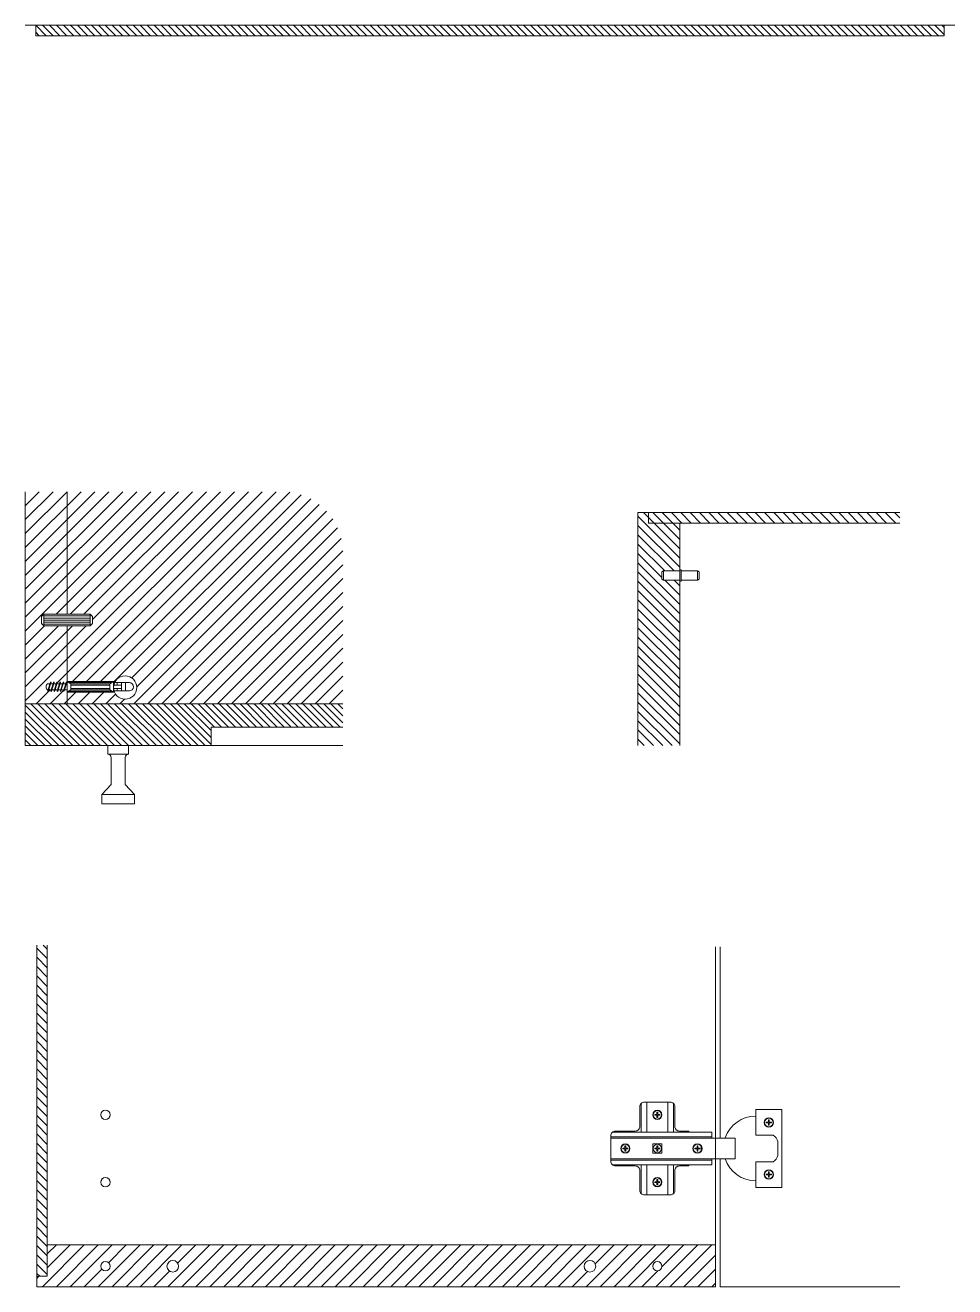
# Model space of a CAD drawing. Header units: centimetres. Extents: x -2268 to 3476, y -1681 to 1470.
# Drawn here: x 1212.4 to 1252.4, y -1478 to -1423.7 of the extents above; entities that cross this region are included whole.
import ezdxf

# ---------------------------------------------------------------- set-up
doc = ezdxf.new("R2010")
doc.units = ezdxf.units.CM
for name, color, linetype, lineweight in [('0_Num_Penna__5', 5, 'Continuous', 18), ('0_Num_Penna__6', 6, 'Continuous', 18), ('A-FURN_Num_Penna__252_Num_Penna__252_Num_Penna__3_Num_Penna__252_Num_Penna__252_Num_Penna__252_Num_Penna__252_Num_Penna__252_Num_Penna__252_Num_Penna__252_Num_Penna__252_Num_Penna__252_Num_Penna__252_Num_Penna__252_Num_Penna__5', 5, 'Continuous', 18), ('A-FURN_Num_Penna__252_Num_Penna__252_Num_Penna__3_Num_Penna__252_Num_Penna__252_Num_Penna__252_Num_Penna__252_Num_Penna__252_Num_Penna__252_Num_Penna__252_Num_Penna__252_Num_Penna__252_Num_Penna__252_Num_Penna__252_Num_Penna__6', 6, 'Continuous', 18), ('A-SECT-PATT_Num_Penna__6_Num_Penna__6_Num_Penna__6_Num_Penna__6_Num_Penna__6_Num_Penna__6_Num_Penna__6_Num_Penna__6_Num_Penna__6_Num_Penna__6_Num_Penna__6_Num_Penna__6_Num_Penna__6_Num_Penna__2', 2, 'Continuous', 18), ('A-SECT-PATT_Num_Penna__6_Num_Penna__6_Num_Penna__6_Num_Penna__6_Num_Penna__6_Num_Penna__6_Num_Penna__6_Num_Penna__6_Num_Penna__6_Num_Penna__6_Num_Penna__6_Num_Penna__6_Num_Penna__6_Num_Penna__6', 6, 'Continuous', 18), ('INFO_Num_Penna__2_Num_Penna__2_Num_Penna__2_Num_Penna__2_Num_Penna__5', 5, 'Continuous', 18), ('PDF _Geometria_Num_Penna__5', 5, 'Continuous', 18), ('PDF10_Solid Fills_Num_Penna__5_Num_Penna__5_Num_Penna__5_Num_Penna__5_Num_Penna__5_Num_Penna__5_Num_Penna__5_Num_Penna__5', 5, 'Continuous', 18), ('PDF16_Geometry_Num_Penna__5_Num_Penna__5_Num_Penna__5_Num_Penna__5_Num_Penna__5_Num_Penna__5_Num_Penna__5_Num_Penna__5_Num_Penna__5_Num_Penna__5_Num_Penna__5_Num_Penna__5_Num_Penna__5_Num_Penna__5', 5, 'Continuous', 18), ('PDF16_Geometry_Num_Penna__6_Num_Penna__6_Num_Penna__6_Num_Penna__6_Num_Penna__6_Num_Penna__6_Num_Penna__6_Num_Penna__6_Num_Penna__6_Num_Penna__6_Num_Penna__6_Num_Penna__6_Num_Penna__6_Num_Penna__5', 5, 'Continuous', 18), ('PDF16_Geometry_Num_Penna__6_Num_Penna__6_Num_Penna__6_Num_Penna__6_Num_Penna__6_Num_Penna__6_Num_Penna__6_Num_Penna__6_Num_Penna__6_Num_Penna__6_Num_Penna__6_Num_Penna__6_Num_Penna__6_Num_Penna__6', 6, 'Continuous', 18), ('PDF22_Geometry_Num_Penna__1_Num_Penna__255_Num_Penna__5_Num_Penna__5_Num_Penna__5', 5, 'Continuous', 18), ('PDF2_Geometry_Num_Penna__7_Num_Penna__7_Num_Penna__7_Num_Penna__7_Num_Penna__7_Num_Penna__7_Num_Penna__7_Num_Penna__5', 5, 'Continuous', 18), ('PDF2_Geometry_Num_Penna__7_Num_Penna__7_Num_Penna__7_Num_Penna__7_Num_Penna__7_Num_Penna__7_Num_Penna__7_Num_Penna__6', 6, 'Continuous', 18), ('VITE_Num_Penna__5', 5, 'Continuous', 18), ('VITE_Num_Penna__6', 6, 'Continuous', 18), ('viti_Num_Penna__5', 5, 'Continuous', 18), ('viti_Num_Penna__6', 6, 'Continuous', 18)]:
    doc.layers.add(name, color=color, linetype=linetype, lineweight=lineweight)

msp = doc.modelspace()

# ---------------------------------------------------------------- hatches: boundary and pattern name
at = {"layer": '0_Num_Penna__5', "ltscale": 0.5}
h = msp.add_hatch(dxfattribs=at)
h.set_pattern_fill('JIS_WOOD', color=254, scale=0.3, angle=90)
h.paths.add_polyline_path([(1212.8401, -1423.7357), (1212.8401, -1424.1857), (1250.5901, -1424.1857), (1251.9401, -1424.1857), (1251.9401, -1423.7357)])
h.paths.add_polyline_path([(1226.0515, -1453.9357), (1226.0515, -1452.9357), (1212.3901, -1452.9357), (1212.3901, -1454.7357), (1220.3901, -1454.7357), (1220.3901, -1453.9357)])
h = msp.add_hatch(dxfattribs=at)
h.set_pattern_fill('JIS_WOOD', color=254, scale=0.6)
h.paths.add_polyline_path([(1226.0515, -1446.4135, 0.4142136), (1223.4463, -1443.8083), (1214.1901, -1443.8083), (1214.1901, -1449.0823), (1215.1901, -1449.0823), (1215.2901, -1449.1823), (1215.2901, -1449.4823), (1215.1901, -1449.5823), (1214.1901, -1449.5823), (1214.1901, -1451.9752), (1216.1901, -1451.9752), (1216.1901, -1452.0246), (1216.2369, -1452.0246, -0.8027767), (1217.1901, -1452.2357, -0.8617832), (1216.2119, -1452.3818), (1216.1901, -1452.3818), (1216.1901, -1452.4323), (1214.1901, -1452.4323), (1214.1901, -1452.9357), (1226.0515, -1452.9357)])
h.paths.add_polyline_path([(1214.1901, -1443.8083), (1212.3901, -1443.8083), (1212.3901, -1452.9357), (1214.1901, -1452.9357), (1214.1901, -1452.334), (1214.0789, -1452.334), (1214.0584, -1452.4003, -0.1988859), (1214.0361, -1452.3819), (1214.0509, -1452.334), (1213.9436, -1452.334), (1213.9231, -1452.4003, -0.1990067), (1213.9008, -1452.3819), (1213.9156, -1452.334), (1213.8083, -1452.334), (1213.7878, -1452.4003, -0.1988875), (1213.7656, -1452.3819), (1213.7804, -1452.334), (1213.673, -1452.334), (1213.6525, -1452.4003, -0.1989434), (1213.6303, -1452.3819), (1213.6451, -1452.334), (1213.5378, -1452.334), (1213.5172, -1452.4003, -0.1988859), (1213.495, -1452.3819), (1213.5098, -1452.334), (1213.4025, -1452.334), (1213.3819, -1452.4003, -0.1990067), (1213.3597, -1452.3819), (1213.3745, -1452.334), (1213.3356, -1452.334, -0.1438316), (1213.3039, -1452.2882, -0.162888), (1213.3039, -1452.1193, -0.1163075), (1213.3277, -1452.0804, -0.2006468), (1213.3447, -1452.0733), (1213.4551, -1452.0733), (1213.4748, -1452.0096, -0.1987158), (1213.5037, -1452.007), (1213.4832, -1452.0733), (1213.5904, -1452.0733), (1213.6101, -1452.0096), (1213.639, -1452.007), (1213.6185, -1452.0733), (1213.7257, -1452.0733), (1213.7454, -1452.0096, -0.1983308), (1213.7743, -1452.007), (1213.7537, -1452.0733), (1213.861, -1452.0733), (1213.8807, -1452.0096), (1213.9096, -1452.007), (1213.889, -1452.0733), (1213.9963, -1452.0733), (1214.016, -1452.0096, -0.1987158), (1214.0448, -1452.007), (1214.0243, -1452.0733), (1214.1316, -1452.0733), (1214.1513, -1452.0096), (1214.1901, -1452.0061), (1214.1901, -1449.5823), (1213.1901, -1449.5823), (1213.0901, -1449.4823), (1213.0901, -1449.1823), (1213.1901, -1449.0823), (1214.1901, -1449.0823)])
h = msp.add_hatch(dxfattribs=at)
h.set_pattern_fill('JIS_WOOD', color=254, scale=0.4, angle=90)
h.set_pattern_definition([(135, (1802.00854, 142.28514), (-0.2, -0.2), [])])
h.paths.add_polyline_path([(1238.7568, -1454.7357), (1240.5568, -1454.7357), (1240.5568, -1447.6174), (1239.7902, -1447.6174), (1239.7902, -1447.2574), (1239.8568, -1447.2174), (1240.5568, -1447.2174), (1240.5568, -1445.1571), (1239.2068, -1445.1571), (1239.2068, -1444.7071), (1238.7568, -1444.7071)])
h.paths.add_polyline_path([(1250.0271, -1445.1571), (1250.0271, -1444.7071), (1239.2068, -1444.7071), (1239.2068, -1445.1571)])
h = msp.add_hatch(dxfattribs=at)
h.set_pattern_fill('JIS_WOOD', color=254, scale=0.4, angle=90)
h.set_pattern_definition([(135, (1646.742, 39.10243), (-0.2, -0.2), [])])
h.paths.add_polyline_path([(1213.3403, -1463.3214), (1212.8903, -1463.3203), (1212.8903, -1477.5716), (1213.3403, -1477.5716)])
h = msp.add_hatch(dxfattribs=at)
h.set_pattern_fill('JIS_WOOD', color=254, scale=0.6)
h.set_pattern_definition([(45, (-31.2471, 5.2017), (-0.3, 0.3), [])])
h.paths.add_polyline_path([(1213.3403, -1476.2216), (1213.3403, -1477.5716), (1212.8903, -1477.5716), (1212.8903, -1478.0216), (1242.0903, -1478.0216), (1242.0903, -1476.2216)])
h.paths.add_polyline_path([(1218.4903, -1477.14, -1), (1218.9903, -1477.14, -1)], flags=16)
h.paths.add_polyline_path([(1215.6403, -1477.14, -1), (1216.0403, -1477.14, -1)], flags=16)
h.paths.add_polyline_path([(1236.9403, -1477.14, -1), (1236.4403, -1477.14, -1)], flags=16)
h.paths.add_polyline_path([(1239.7903, -1477.14, -1), (1239.3903, -1477.14, -1)], flags=16)

# ---------------------------------------------------------------- linework, layer by layer
at = {"layer": '0_Num_Penna__5', "color": 5, "ltscale": 0.5}
msp.add_line((1242.0903, -1471.6218), (1242.0903, -1472.5214), dxfattribs=at)
at = {"layer": '0_Num_Penna__6', "color": 6, "linetype": 'Continuous', "lineweight": 18}
for p, q in [((1213.1901, -1449.0823), (1213.0901, -1449.1823)), ((1213.0901, -1449.4823), (1213.0901, -1449.1823)), ((1215.1901, -1449.0823), (1215.2901, -1449.1823)), ((1215.2901, -1449.4823), (1215.2901, -1449.1823)), ((1213.1901, -1449.5823), (1213.0901, -1449.4823)), ((1215.1901, -1449.5823), (1215.2901, -1449.4823)), ((1214.1901, -1452.4323), (1216.1901, -1452.4323))]:
    msp.add_line(p, q, dxfattribs=at)
at = {"layer": 'A-FURN_Num_Penna__252_Num_Penna__252_Num_Penna__3_Num_Penna__252_Num_Penna__252_Num_Penna__252_Num_Penna__252_Num_Penna__252_Num_Penna__252_Num_Penna__252_Num_Penna__252_Num_Penna__252_Num_Penna__252_Num_Penna__252_Num_Penna__5', "color": 5, "linetype": 'Continuous', "lineweight": 18}
for p, q in [((1213.3745, -1452.334), (1213.4551, -1452.0733)), ((1213.4832, -1452.0733), (1213.4025, -1452.334)), ((1213.5098, -1452.334), (1213.5904, -1452.0733)), ((1213.6185, -1452.0733), (1213.5378, -1452.334)), ((1213.6451, -1452.334), (1213.7257, -1452.0733)), ((1213.7537, -1452.0733), (1213.673, -1452.334)), ((1213.7804, -1452.334), (1213.861, -1452.0733)), ((1213.889, -1452.0733), (1213.8083, -1452.334)), ((1213.9156, -1452.334), (1213.9963, -1452.0733)), ((1214.0243, -1452.0733), (1213.9436, -1452.334)), ((1214.0509, -1452.334), (1214.1316, -1452.0733)), ((1214.1596, -1452.0733), (1214.0789, -1452.334)), ((1214.347, -1452.3371), (1214.347, -1452.0701)), ((1216.0333, -1452.3371), (1216.0333, -1452.0701)), ((1239.3903, -1471.8716), (1239.7903, -1471.8716)), ((1239.3903, -1471.8716), (1239.3903, -1472.2716)), ((1239.7903, -1471.8716), (1239.7903, -1472.2716)), ((1239.3903, -1472.2716), (1239.7903, -1472.2716))]:
    msp.add_line(p, q, dxfattribs=at)
for centre in [(1218.7403, -1477.14), (1236.6903, -1477.14)]:
    msp.add_circle(centre, 0.25, dxfattribs=at)
at = {"layer": 'A-FURN_Num_Penna__252_Num_Penna__252_Num_Penna__3_Num_Penna__252_Num_Penna__252_Num_Penna__252_Num_Penna__252_Num_Penna__252_Num_Penna__252_Num_Penna__252_Num_Penna__252_Num_Penna__252_Num_Penna__252_Num_Penna__252_Num_Penna__6', "color": 6, "linetype": 'Continuous', "lineweight": 18}
for p, q in [((1213.4551, -1452.0733), (1213.4748, -1452.0096)), ((1213.5037, -1452.007), (1213.4832, -1452.0733)), ((1213.5904, -1452.0733), (1213.6101, -1452.0096)), ((1213.639, -1452.007), (1213.6185, -1452.0733)), ((1213.7257, -1452.0733), (1213.7454, -1452.0096)), ((1213.7743, -1452.007), (1213.7537, -1452.0733)), ((1213.861, -1452.0733), (1213.8807, -1452.0096)), ((1213.9096, -1452.007), (1213.889, -1452.0733)), ((1213.9963, -1452.0733), (1214.016, -1452.0096)), ((1214.0448, -1452.007), (1214.0243, -1452.0733)), ((1214.1316, -1452.0733), (1214.1513, -1452.0096)), ((1214.1801, -1452.007), (1214.1596, -1452.0733)), ((1213.3597, -1452.3819), (1213.3745, -1452.334)), ((1213.4025, -1452.334), (1213.3819, -1452.4003)), ((1213.495, -1452.3819), (1213.5098, -1452.334)), ((1213.5378, -1452.334), (1213.5172, -1452.4003)), ((1213.6303, -1452.3819), (1213.6451, -1452.334)), ((1213.673, -1452.334), (1213.6525, -1452.4003)), ((1213.7656, -1452.3818), (1213.7804, -1452.334)), ((1213.8083, -1452.334), (1213.7878, -1452.4003)), ((1213.9008, -1452.3819), (1213.9156, -1452.334)), ((1213.9436, -1452.334), (1213.9231, -1452.4003)), ((1214.0361, -1452.3818), (1214.0509, -1452.334)), ((1214.0789, -1452.334), (1214.0584, -1452.4003))]:
    msp.add_line(p, q, dxfattribs=at)
at = {"layer": 'A-SECT-PATT_Num_Penna__6_Num_Penna__6_Num_Penna__6_Num_Penna__6_Num_Penna__6_Num_Penna__6_Num_Penna__6_Num_Penna__6_Num_Penna__6_Num_Penna__6_Num_Penna__6_Num_Penna__6_Num_Penna__6_Num_Penna__2', "color": 2, "linetype": 'Continuous', "lineweight": 18}
for p, q in [((1242.2903, -1472.5214), (1242.2903, -1478.0216)), ((1242.2903, -1478.0216), (1250.0271, -1478.0216))]:
    msp.add_line(p, q, dxfattribs=at)
at = {"layer": 'A-SECT-PATT_Num_Penna__6_Num_Penna__6_Num_Penna__6_Num_Penna__6_Num_Penna__6_Num_Penna__6_Num_Penna__6_Num_Penna__6_Num_Penna__6_Num_Penna__6_Num_Penna__6_Num_Penna__6_Num_Penna__6_Num_Penna__6', "color": 6, "linetype": 'Continuous', "lineweight": 18}
for p, q in [((1220.3901, -1453.9357), (1220.3901, -1454.7357)), ((1213.3403, -1463.3214), (1213.3403, -1477.5716))]:
    msp.add_line(p, q, dxfattribs=at)
at = {"layer": 'INFO_Num_Penna__2_Num_Penna__2_Num_Penna__2_Num_Penna__2_Num_Penna__5', "color": 5, "linetype": 'Continuous', "lineweight": 18}
for p, q in [((1239.5752, -1470.6066), (1239.5752, -1470.509)), ((1239.5752, -1470.509), (1239.6053, -1470.509)), ((1239.6053, -1470.6066), (1239.6053, -1470.509)), ((1239.5752, -1470.6066), (1239.4777, -1470.6066)), ((1239.4777, -1470.6066), (1239.4777, -1470.6366)), ((1239.5752, -1470.6366), (1239.4777, -1470.6366)), ((1239.5752, -1470.6366), (1239.5752, -1470.7342)), ((1239.6053, -1470.7342), (1239.5752, -1470.7342)), ((1239.6053, -1470.6066), (1239.7028, -1470.6066)), ((1239.6053, -1470.6366), (1239.7028, -1470.6366)), ((1239.6053, -1470.6366), (1239.6053, -1470.7342)), ((1239.7028, -1470.6366), (1239.7028, -1470.6066)), ((1244.3737, -1470.9387), (1244.2761, -1470.9387)), ((1244.2761, -1470.9387), (1244.2761, -1470.9688)), ((1244.3737, -1470.9688), (1244.2761, -1470.9688)), ((1244.3737, -1470.9387), (1244.3737, -1470.8411)), ((1244.3737, -1470.8411), (1244.4037, -1470.8411)), ((1244.3737, -1470.9688), (1244.3737, -1471.0663)), ((1244.4037, -1471.0663), (1244.3737, -1471.0663)), ((1244.4037, -1470.9387), (1244.4037, -1470.8411)), ((1244.4037, -1470.9387), (1244.5013, -1470.9387)), ((1244.4037, -1470.9688), (1244.5013, -1470.9688)), ((1244.4037, -1470.9688), (1244.4037, -1471.0663)), ((1244.5013, -1470.9688), (1244.5013, -1470.9387)), ((1238.1993, -1472.0566), (1238.1018, -1472.0566)), ((1238.1018, -1472.0566), (1238.1018, -1472.0867)), ((1238.1993, -1472.0867), (1238.1018, -1472.0867)), ((1238.1993, -1472.0566), (1238.1993, -1471.9591)), ((1238.1993, -1471.9591), (1238.2294, -1471.9591)), ((1238.1993, -1472.0867), (1238.1993, -1472.1842)), ((1238.2294, -1472.1842), (1238.1993, -1472.1842)), ((1238.2294, -1472.0566), (1238.2294, -1471.9591)), ((1238.2294, -1472.0566), (1238.3269, -1472.0566)), ((1238.2294, -1472.0867), (1238.3269, -1472.0867)), ((1238.2294, -1472.0867), (1238.2294, -1472.1842)), ((1238.3269, -1472.0867), (1238.3269, -1472.0566)), ((1239.5752, -1472.0566), (1239.4777, -1472.0566)), ((1239.4777, -1472.0566), (1239.4777, -1472.0867)), ((1239.5752, -1472.0867), (1239.4777, -1472.0867)), ((1239.5752, -1472.0566), (1239.5752, -1471.9591)), ((1239.5752, -1471.9591), (1239.6053, -1471.9591)), ((1239.5752, -1472.0867), (1239.5752, -1472.1842)), ((1239.6053, -1472.1842), (1239.5752, -1472.1842)), ((1239.6053, -1472.0566), (1239.6053, -1471.9591)), ((1239.6053, -1472.0566), (1239.7028, -1472.0566)), ((1239.6053, -1472.0867), (1239.7028, -1472.0867)), ((1239.6053, -1472.0867), (1239.6053, -1472.1842)), ((1239.7028, -1472.0867), (1239.7028, -1472.0566)), ((1241.3004, -1472.0566), (1241.2028, -1472.0566)), ((1241.2028, -1472.0566), (1241.2028, -1472.0867)), ((1241.3004, -1472.0867), (1241.2028, -1472.0867)), ((1241.3004, -1472.0566), (1241.3004, -1471.9591)), ((1241.3004, -1471.9591), (1241.3305, -1471.9591)), ((1241.3004, -1472.0867), (1241.3004, -1472.1842)), ((1241.3305, -1472.1842), (1241.3004, -1472.1842)), ((1241.3305, -1472.0566), (1241.3305, -1471.9591)), ((1241.3305, -1472.0566), (1241.428, -1472.0566)), ((1241.3305, -1472.0867), (1241.428, -1472.0867)), ((1241.3305, -1472.0867), (1241.3305, -1472.1842)), ((1241.428, -1472.0867), (1241.428, -1472.0566)), ((1244.3737, -1473.1745), (1244.2761, -1473.1745)), ((1244.2761, -1473.1745), (1244.2761, -1473.2046)), ((1244.3737, -1473.2046), (1244.2761, -1473.2046)), ((1244.3737, -1473.1745), (1244.3737, -1473.077)), ((1244.3737, -1473.077), (1244.4037, -1473.077)), ((1244.3737, -1473.2046), (1244.3737, -1473.3021)), ((1244.4037, -1473.3021), (1244.3737, -1473.3021)), ((1244.4037, -1473.1745), (1244.4037, -1473.077)), ((1244.4037, -1473.1745), (1244.5013, -1473.1745)), ((1244.4037, -1473.2046), (1244.5013, -1473.2046)), ((1244.4037, -1473.2046), (1244.4037, -1473.3021)), ((1244.5013, -1473.2046), (1244.5013, -1473.1745)), ((1239.5752, -1473.5066), (1239.4777, -1473.5066)), ((1239.4777, -1473.5066), (1239.4777, -1473.5366)), ((1239.5752, -1473.5366), (1239.4777, -1473.5366)), ((1239.5752, -1473.5066), (1239.5752, -1473.409)), ((1239.5752, -1473.409), (1239.6053, -1473.409)), ((1239.5752, -1473.5366), (1239.5752, -1473.6342)), ((1239.6053, -1473.6342), (1239.5752, -1473.6342)), ((1239.6053, -1473.5066), (1239.6053, -1473.409)), ((1239.6053, -1473.5066), (1239.7028, -1473.5066)), ((1239.6053, -1473.5366), (1239.7028, -1473.5366)), ((1239.6053, -1473.5366), (1239.6053, -1473.6342)), ((1239.7028, -1473.5366), (1239.7028, -1473.5066))]:
    msp.add_line(p, q, dxfattribs=at)
for centre in [(1239.5903, -1470.6216), (1244.3887, -1470.9537), (1238.2144, -1472.0716), (1239.5903, -1472.0716), (1241.3154, -1472.0716), (1244.3887, -1473.1895), (1239.5903, -1473.5216)]:
    msp.add_circle(centre, 0.1816, dxfattribs=at)
at = {"layer": 'PDF _Geometria_Num_Penna__5', "color": 5, "linetype": 'Continuous', "lineweight": 18, "flags": 128}
for points in [[(1240.9397, -1471.3731), (1240.9397, -1471.3202), (1240.5417, -1471.3202, -0.4142136), (1240.3417, -1471.1202), (1240.3417, -1470.2713, 0.4142136), (1240.1417, -1470.0713), (1239.0388, -1470.0713, 0.4142136), (1238.8388, -1470.2713), (1238.8388, -1471.1202, -0.4142136), (1238.6388, -1471.3202), (1237.7899, -1471.3202, 0.4142136), (1237.5899, -1471.5202), (1237.5899, -1472.6231, 0.4142136), (1237.7899, -1472.8231), (1238.6388, -1472.8231, -0.4142136), (1238.8388, -1473.0231), (1238.8388, -1473.872, 0.4142136), (1239.0388, -1474.072), (1240.1417, -1474.072, 0.4142136), (1240.3417, -1473.872), (1240.3417, -1473.0231, -0.4142136), (1240.5417, -1472.8231), (1240.9397, -1472.8231), (1240.9397, -1472.7702)], [(1244.951, -1470.3994), (1244.951, -1473.7439), (1243.8344, -1473.7439), (1243.8344, -1472.6484), (1244.5805, -1472.6484, 0.1971539), (1244.771, -1472.368)], [(1244.771, -1471.7753, 0.1948743), (1244.5805, -1471.4948), (1243.8344, -1471.4948), (1243.8344, -1470.3994), (1244.951, -1470.3994)]]:
    msp.add_lwpolyline(points, format="xyb", dxfattribs=at)
for points in [[(1238.8918, -1470.1357), (1238.8918, -1471.3731)], [(1239.1405, -1470.0713), (1239.1405, -1471.3731)], [(1240.0401, -1471.3731), (1240.0401, -1470.0713)], [(1240.2888, -1471.3731), (1240.2888, -1470.1358)], [(1241.9399, -1471.5718), (1237.5899, -1471.5718)], [(1237.5899, -1472.5214), (1241.9399, -1472.5214), (1242.94, -1472.5214), (1242.94, -1471.6218), (1241.9399, -1471.6218), (1237.5899, -1471.6218)], [(1241.9399, -1471.3731), (1237.6544, -1471.3731)], [(1241.9399, -1471.6218), (1241.9399, -1471.3731)], [(1244.771, -1472.368), (1244.771, -1472.0716), (1244.771, -1471.7753)], [(1237.5899, -1472.5714), (1241.9399, -1472.5714)], [(1237.6544, -1472.7701), (1238.8918, -1472.7701)], [(1238.8918, -1472.7701), (1241.9399, -1472.7701), (1241.9399, -1472.5214)], [(1238.8918, -1472.7701), (1238.8918, -1474.0075)], [(1239.1405, -1472.7701), (1239.1405, -1474.072)], [(1240.0401, -1474.072), (1240.0401, -1472.7701)], [(1240.2888, -1474.0075), (1240.2888, -1472.7701)]]:
    msp.add_lwpolyline(points, dxfattribs=at)
at = {"layer": 'PDF _Geometria_Num_Penna__5', "color": 5, "linetype": 'Continuous', "lineweight": 18}
for centre, radius, start, end in [((1243.8317, -1472.0689), 1.3944, 90.00128, 161.15952), ((1243.8316, -1472.0692), 1.3942, 198.83555, 270.00365)]:
    msp.add_arc(centre, radius, start, end, dxfattribs=at)
at = {"layer": 'PDF10_Solid Fills_Num_Penna__5_Num_Penna__5_Num_Penna__5_Num_Penna__5_Num_Penna__5_Num_Penna__5_Num_Penna__5_Num_Penna__5', "color": 6, "linetype": 'Continuous', "lineweight": 18}
msp.add_circle((1216.6901, -1452.2357), 0.5, dxfattribs=at)
at = {"layer": 'PDF16_Geometry_Num_Penna__5_Num_Penna__5_Num_Penna__5_Num_Penna__5_Num_Penna__5_Num_Penna__5_Num_Penna__5_Num_Penna__5_Num_Penna__5_Num_Penna__5_Num_Penna__5_Num_Penna__5_Num_Penna__5_Num_Penna__5', "color": 5, "linetype": 'Continuous', "lineweight": 18}
for p, q in [((1216.8379, -1454.7357), (1215.9423, -1454.7357)), ((1215.9423, -1455.1012), (1215.9423, -1454.7357)), ((1216.8379, -1455.1012), (1216.8379, -1454.7357)), ((1216.8379, -1455.1012), (1215.9423, -1455.1012)), ((1216.0908, -1456.4085), (1216.0908, -1455.2496)), ((1216.6895, -1456.4085), (1216.6895, -1455.2496)), ((1215.6901, -1456.8445), (1216.0908, -1456.4085)), ((1217.0901, -1456.8445), (1216.6895, -1456.4085)), ((1217.0901, -1456.8445), (1215.6901, -1456.8445)), ((1215.6901, -1457.2357), (1215.6901, -1456.8445)), ((1217.0901, -1457.2357), (1217.0901, -1456.8445)), ((1217.0901, -1457.2357), (1215.6901, -1457.2357))]:
    msp.add_line(p, q, dxfattribs=at)
for centre, start, end in [((1215.9423, -1455.2496), 0, 90), ((1216.8379, -1455.2496), 90, 180)]:
    msp.add_arc(centre, 0.1485, start, end, dxfattribs=at)
at = {"layer": 'PDF16_Geometry_Num_Penna__6_Num_Penna__6_Num_Penna__6_Num_Penna__6_Num_Penna__6_Num_Penna__6_Num_Penna__6_Num_Penna__6_Num_Penna__6_Num_Penna__6_Num_Penna__6_Num_Penna__6_Num_Penna__6_Num_Penna__5', "color": 5, "linetype": 'Continuous', "lineweight": 18}
msp.add_line((1220.3901, -1454.7357), (1226.0515, -1454.7357), dxfattribs=at)
at = {"layer": 'PDF16_Geometry_Num_Penna__6_Num_Penna__6_Num_Penna__6_Num_Penna__6_Num_Penna__6_Num_Penna__6_Num_Penna__6_Num_Penna__6_Num_Penna__6_Num_Penna__6_Num_Penna__6_Num_Penna__6_Num_Penna__6_Num_Penna__6', "color": 6, "linetype": 'Continuous', "lineweight": 18}
for p, q in [((1212.3901, -1423.7357), (1212.8401, -1423.7357)), ((1212.8401, -1423.7357), (1212.8401, -1424.1857)), ((1212.8401, -1423.7357), (1252.3901, -1423.7357)), ((1251.9401, -1423.7357), (1251.9401, -1424.1857)), ((1251.9401, -1423.7357), (1252.3901, -1423.7357)), ((1212.8401, -1424.1857), (1250.5901, -1424.1857)), ((1251.9401, -1424.1857), (1250.5901, -1424.1857)), ((1212.3901, -1443.8083), (1212.3901, -1454.7357)), ((1214.1901, -1443.8083), (1214.1901, -1449.0823)), ((1238.7568, -1444.7071), (1239.2068, -1444.7071)), ((1238.7568, -1444.7071), (1238.7568, -1454.7357)), ((1238.7568, -1444.7071), (1239.2068, -1444.7071)), ((1239.2068, -1444.7071), (1239.2068, -1445.1571)), ((1239.2068, -1444.7071), (1250.0271, -1444.7071)), ((1239.2068, -1445.1571), (1250.0271, -1445.1571)), ((1240.5568, -1445.1571), (1240.5568, -1447.2174)), ((1240.5568, -1447.6174), (1240.5568, -1454.7357)), ((1240.5568, -1447.6174), (1240.5568, -1454.7357)), ((1214.1901, -1449.5823), (1214.1901, -1452.0733)), ((1214.1901, -1452.0072), (1214.1901, -1452.0391)), ((1214.1901, -1452.334), (1214.1901, -1452.9357)), ((1212.3901, -1452.9357), (1226.0515, -1452.9357)), ((1220.3901, -1453.9357), (1226.0515, -1453.9357)), ((1212.3901, -1454.7357), (1220.3901, -1454.7357)), ((1212.8903, -1477.5716), (1212.8903, -1463.3203)), ((1242.0903, -1463.3906), (1242.0903, -1471.6218)), ((1242.0903, -1472.5214), (1242.0903, -1478.0216)), ((1213.3403, -1476.2216), (1242.0903, -1476.2216)), ((1213.3403, -1477.5716), (1213.3403, -1476.2216)), ((1212.8903, -1478.0216), (1212.8903, -1477.5716)), ((1212.8903, -1477.5716), (1213.3403, -1477.5716)), ((1212.8903, -1478.0216), (1242.0903, -1478.0216))]:
    msp.add_line(p, q, dxfattribs=at)
at = {"layer": 'PDF16_Geometry_Num_Penna__6_Num_Penna__6_Num_Penna__6_Num_Penna__6_Num_Penna__6_Num_Penna__6_Num_Penna__6_Num_Penna__6_Num_Penna__6_Num_Penna__6_Num_Penna__6_Num_Penna__6_Num_Penna__6_Num_Penna__6', "color": 2, "linetype": 'Continuous', "lineweight": 18}
msp.add_line((1242.2903, -1463.3911), (1242.2903, -1471.6218), dxfattribs=at)
at = {"layer": 'PDF22_Geometry_Num_Penna__1_Num_Penna__255_Num_Penna__5_Num_Penna__5_Num_Penna__5', "color": 5, "linetype": 'Continuous', "lineweight": 18}
for centre in [(1215.8403, -1470.6216), (1239.5903, -1470.6216), (1244.3887, -1470.9537), (1238.2144, -1472.0716), (1241.3154, -1472.0716), (1244.3887, -1473.1895), (1215.8403, -1473.5216), (1239.5903, -1473.5216), (1215.8403, -1477.14), (1239.5903, -1477.14)]:
    msp.add_circle(centre, 0.2, dxfattribs=at)
at = {"layer": 'PDF2_Geometry_Num_Penna__7_Num_Penna__7_Num_Penna__7_Num_Penna__7_Num_Penna__7_Num_Penna__7_Num_Penna__7_Num_Penna__5', "color": 5, "linetype": 'Continuous', "lineweight": 18, "flags": 128}
for points in [[(1213.1901, -1449.1556), (1215.1901, -1449.1556)], [(1213.1901, -1449.2438), (1215.1901, -1449.2438)], [(1213.1901, -1449.332), (1215.1901, -1449.332)], [(1213.1901, -1449.4202), (1215.1901, -1449.4202)], [(1213.1901, -1449.5084), (1215.1901, -1449.5084)]]:
    msp.add_lwpolyline(points, dxfattribs=at)
at = {"layer": 'PDF2_Geometry_Num_Penna__7_Num_Penna__7_Num_Penna__7_Num_Penna__7_Num_Penna__7_Num_Penna__7_Num_Penna__7_Num_Penna__6', "color": 6, "linetype": 'Continuous', "lineweight": 18, "flags": 128}
for points in [[(1215.1901, -1449.0823), (1213.1901, -1449.0823)], [(1213.1901, -1449.5823), (1215.1901, -1449.5823)], [(1213.4832, -1452.0733), (1213.5904, -1452.0733)], [(1213.6185, -1452.0733), (1213.7257, -1452.0733)], [(1213.7537, -1452.0733), (1213.861, -1452.0733)], [(1213.889, -1452.0733), (1213.9963, -1452.0733)], [(1214.0243, -1452.0733), (1214.1316, -1452.0733)], [(1214.1596, -1452.0733), (1214.1901, -1452.0733)], [(1213.5098, -1452.334), (1213.4025, -1452.334)], [(1213.6451, -1452.334), (1213.5378, -1452.334)], [(1213.7804, -1452.334), (1213.673, -1452.334)], [(1213.9156, -1452.334), (1213.8083, -1452.334)], [(1214.0509, -1452.334), (1213.9436, -1452.334)], [(1214.1901, -1452.334), (1214.0789, -1452.334)]]:
    msp.add_lwpolyline(points, dxfattribs=at)
for points in [[(1213.3745, -1452.334), (1213.3447, -1452.334, -0.1995304), (1213.3278, -1452.327, -0.1168771), (1213.3039, -1452.2882, -0.162888), (1213.3039, -1452.1193, -0.1168318), (1213.3278, -1452.0803, -0.198418), (1213.3447, -1452.0733), (1213.4551, -1452.0733)], [(1213.4748, -1452.0096, -0.1987158), (1213.5037, -1452.007)], [(1213.6101, -1452.0096, -0.1992809), (1213.639, -1452.007)], [(1213.7454, -1452.0096, -0.1985138), (1213.7743, -1452.007)], [(1213.8807, -1452.0096, -0.1996277), (1213.9096, -1452.007)], [(1214.016, -1452.0096, -0.1987158), (1214.0448, -1452.007)], [(1214.1513, -1452.0096, -0.1992809), (1214.1801, -1452.007)], [(1213.3819, -1452.4003, -0.1990067), (1213.3597, -1452.3819)], [(1213.5172, -1452.4003, -0.1989404), (1213.495, -1452.3819)], [(1213.6525, -1452.4003, -0.1989543), (1213.6303, -1452.3819)], [(1213.7878, -1452.4003, -0.1988984), (1213.7656, -1452.3819)], [(1213.9231, -1452.4003, -0.1990067), (1213.9008, -1452.3819)], [(1214.0584, -1452.4003, -0.1989404), (1214.0361, -1452.3818)]]:
    msp.add_lwpolyline(points, format="xyb", dxfattribs=at)
at = {"layer": 'VITE_Num_Penna__5', "color": 5, "linetype": 'Continuous', "lineweight": 18}
for p, q in [((1214.347, -1452.0701), (1214.1901, -1451.9752)), ((1214.1901, -1452.334), (1214.1901, -1452.0733)), ((1214.255, -1452.0144), (1216.1266, -1452.0136)), ((1216.0333, -1452.1275), (1214.3447, -1452.1275)), ((1216.0344, -1452.0694), (1214.347, -1452.0703)), ((1216.0333, -1452.0701), (1216.1901, -1451.9752)), ((1216.1901, -1452.4323), (1216.1901, -1451.9752)), ((1216.1901, -1452.0246), (1216.8704, -1452.0246)), ((1216.5303, -1452.1352), (1216.1901, -1452.1352)), ((1216.3398, -1452.1352), (1216.3398, -1452.0246)), ((1216.7003, -1452.0246), (1216.5303, -1452.0246)), ((1216.5303, -1452.3818), (1216.5303, -1452.0246)), ((1216.7003, -1452.0246), (1216.7003, -1452.3818)), ((1214.347, -1452.3371), (1214.1901, -1452.4323)), ((1216.1295, -1452.3955), (1214.2448, -1452.3991)), ((1214.347, -1452.2799), (1216.0333, -1452.2799)), ((1216.0333, -1452.337), (1214.347, -1452.3371)), ((1216.0333, -1452.3371), (1216.1901, -1452.4323)), ((1216.5303, -1452.2712), (1216.1901, -1452.2712)), ((1216.1901, -1452.3818), (1216.8704, -1452.3818)), ((1216.3398, -1452.3818), (1216.3398, -1452.2712)), ((1216.7003, -1452.3818), (1216.5303, -1452.3818))]:
    msp.add_line(p, q, dxfattribs=at)
at = {"layer": 'VITE_Num_Penna__5', "color": 5, "linetype": 'Continuous', "lineweight": 18, "flags": 128}
for points in [[(1213.1901, -1449.0823), (1213.1901, -1449.5823)], [(1215.1901, -1449.0823), (1215.1901, -1449.5823)]]:
    msp.add_lwpolyline(points, dxfattribs=at)
at = {"layer": 'VITE_Num_Penna__5', "color": 5, "linetype": 'Continuous', "lineweight": 18}
msp.add_arc((1216.8704, -1452.2032), 0.1786, 270, 90, dxfattribs=at)
at = {"layer": 'VITE_Num_Penna__6', "color": 6, "linetype": 'Continuous', "lineweight": 18}
msp.add_line((1216.1901, -1451.9752), (1214.1901, -1451.9752), dxfattribs=at)
at = {"layer": 'viti_Num_Penna__5', "color": 5, "linetype": 'Continuous', "lineweight": 18}
for p, q in [((1239.8568, -1447.6174), (1239.8568, -1447.2174)), ((1240.5568, -1447.6174), (1240.5568, -1447.2174)), ((1240.6235, -1447.6174), (1240.6235, -1447.2174)), ((1241.3235, -1447.6174), (1241.3235, -1447.2174))]:
    msp.add_line(p, q, dxfattribs=at)
at = {"layer": 'viti_Num_Penna__6', "color": 6, "linetype": 'Continuous', "lineweight": 18}
for p, q in [((1239.7902, -1447.2574), (1239.8568, -1447.2174)), ((1239.7902, -1447.5774), (1239.7902, -1447.2574)), ((1240.5568, -1447.2174), (1239.8568, -1447.2174)), ((1240.6235, -1447.1774), (1240.5568, -1447.1774)), ((1240.6235, -1447.2174), (1240.6235, -1447.1774)), ((1241.3235, -1447.2174), (1240.6235, -1447.2174)), ((1241.3902, -1447.2574), (1241.3235, -1447.2174)), ((1241.3902, -1447.5774), (1241.3902, -1447.2574)), ((1239.7902, -1447.5774), (1239.8568, -1447.6174)), ((1240.5568, -1447.6174), (1239.8568, -1447.6174)), ((1240.5568, -1447.6574), (1240.5568, -1447.6174)), ((1240.6235, -1447.6574), (1240.5568, -1447.6574)), ((1240.6235, -1447.6574), (1240.6235, -1447.6174)), ((1241.3235, -1447.6174), (1240.6235, -1447.6174)), ((1241.3902, -1447.5774), (1241.3235, -1447.6174))]:
    msp.add_line(p, q, dxfattribs=at)

doc.saveas('drawing.dxf')
